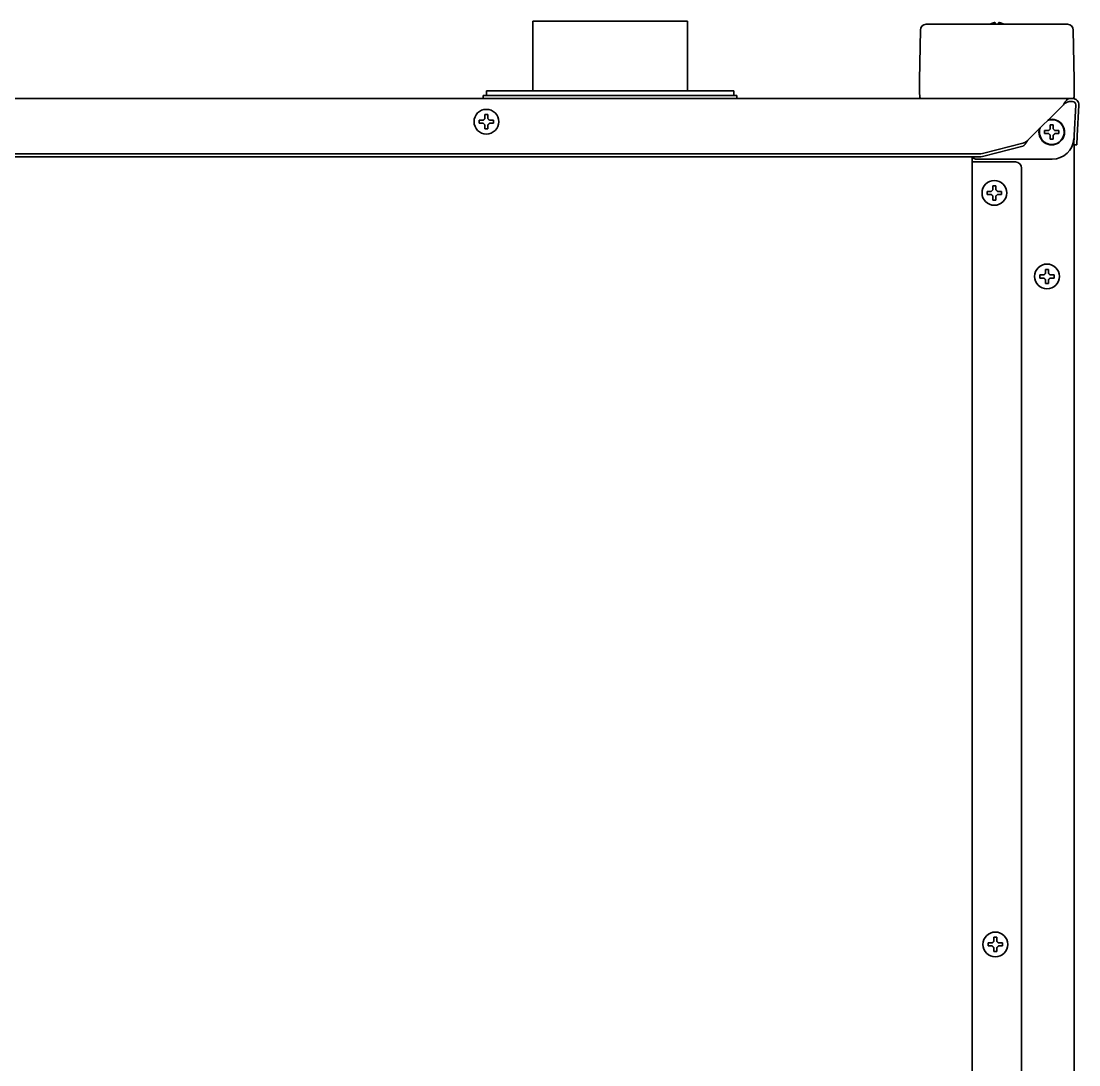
# Model space of a CAD drawing. Extents: x 5997 to 10491, y -672 to 3220.
# Drawn here: x 6518.2 to 6860.1, y 1608.1 to 1945.3 of the extents above; entities that cross this region are included whole.
import ezdxf

# ---------------------------------------------------------------- set-up
doc = ezdxf.new("R2010")
doc.units = 0
doc.header["$LTSCALE"] = 5
doc.layers.add('1', color=7, linetype='CONTINUOUS', true_color=0xffffff)

msp = doc.modelspace()

# ---------------------------------------------------------------- linework, layer by layer
at = {"layer": '1', "color": 7, "linetype": 'Continuous', "lineweight": 35}
for p, q in [((6683.57, 1945.33), (6683.57, 1922.82)), ((6683.57, 1945.33), (6733.57, 1945.33)), ((6733.57, 1922.82), (6733.57, 1945.33)), ((6808.85, 1942.46), (6808.57, 1926.32)), ((6810.75, 1944.33), (6810.82, 1944.33)), ((6810.82, 1944.33), (6815.92, 1944.33)), ((6815.92, 1944.33), (6851.22, 1944.33)), ((6851.22, 1944.33), (6856.32, 1944.33)), ((6856.32, 1944.33), (6856.39, 1944.33)), ((6858.57, 1926.32), (6858.29, 1942.46)), ((6808.57, 1922.33), (6808.57, 1926.29)), ((6858.57, 1926.29), (6858.57, 1922.33)), ((6668.57, 1922.83), (6668.57, 1921.33)), ((6748.57, 1922.83), (6668.57, 1922.83)), ((6748.57, 1921.33), (6748.57, 1922.83)), ((6808.63, 1920.81), (6808.57, 1922.33)), ((6858.57, 1922.33), (6858.52, 1920.81)), ((6000.07, 1920.33), (6857.07, 1920.33)), ((6667.57, 1921.33), (6667.57, 1920.33)), ((6749.57, 1921.33), (6667.57, 1921.33)), ((6749.57, 1920.33), (6749.57, 1921.33)), ((6843.61, 1906.86), (6855.07, 1918.33)), ((6857.07, 1920.33), (6858.07, 1920.33)), ((6857.07, 1919.33), (6858.07, 1919.33)), ((6859.07, 1918.27), (6858.55, 1908.37)), ((6860.07, 1918.22), (6859.55, 1908.32)), ((6666.27, 1912.83), (6666.27, 1913.33)), ((6666.27, 1912.33), (6666.27, 1912.83)), ((6670.87, 1913.33), (6670.87, 1912.83)), ((6670.87, 1912.83), (6670.87, 1912.33)), ((6849.02, 1909.48), (6849.02, 1909.98)), ((6849.02, 1908.98), (6849.02, 1909.48)), ((6853.62, 1909.98), (6853.62, 1909.48)), ((6853.62, 1909.48), (6853.62, 1908.98)), ((6858.4, 1905.38), (6858.55, 1908.37)), ((6859.55, 1908.32), (6859.39, 1905.33)), ((6841.94, 1905.89), (6829.35, 1902.64)), ((6841.94, 1904.93), (6829.35, 1901.67)), ((6859.39, 1905.33), (6858.4, 1905.38)), ((6858.57, 1905.36), (6858.57, 1373.93)), ((6029.91, 1902.41), (6827.23, 1902.41)), ((6029.91, 1901.44), (6827.23, 1901.44)), ((6825.57, 1394.13), (6825.57, 1901.44)), ((6825.57, 1899.83), (6826.57, 1899.83)), ((6826.57, 1899.83), (6839.57, 1899.83)), ((6851.45, 1900.73), (6827.07, 1900.73)), ((6841.57, 1897.83), (6841.57, 1396.13)), ((6830.47, 1889.83), (6830.47, 1890.33)), ((6830.47, 1889.33), (6830.47, 1889.83)), ((6835.07, 1890.33), (6835.07, 1889.83)), ((6835.07, 1889.83), (6835.07, 1889.33)), ((6849.27, 1865.13), (6849.77, 1865.13)), ((6849.77, 1865.13), (6850.27, 1865.13)), ((6849.77, 1860.53), (6849.27, 1860.53)), ((6850.27, 1860.53), (6849.77, 1860.53)), ((6830.77, 1646.98), (6830.77, 1647.48)), ((6830.77, 1646.48), (6830.77, 1646.98)), ((6835.37, 1647.48), (6835.37, 1646.98)), ((6835.37, 1646.98), (6835.37, 1646.48))]:
    msp.add_line(p, q, dxfattribs=at)
for centre in [(6668.57, 1912.83), (6832.77, 1889.83), (6849.77, 1862.83), (6833.07, 1646.98)]:
    msp.add_circle(centre, 4, dxfattribs=at)
for centre, radius, start, end in [((6810.75, 1942.43), 1.9, 90, 179.0001), ((6856.39, 1942.43), 1.9, 0.9999, 90), ((6809.13, 1920.83), 0.5, 182, 270), ((6858.02, 1920.83), 0.5, 270, 358), ((6858.07, 1918.33), 2, 357, 90), ((6858.07, 1918.33), 1, 357, 90), ((6851.32, 1909.48), 4.13, 180, 105.9525), ((6851.32, 1909.48), 4, 180, 109.3611), ((6851.32, 1909.48), 4.13, 164.0419, 180), ((6851.32, 1909.48), 4, 160.6332, 180), ((6839.57, 1897.83), 2, 0, 90)]:
    msp.add_arc(centre, radius, start, end, dxfattribs=at)
for centre, major_axis, ratio, start_param, end_param in [((6807.91, 1888.13), (0.67, 38.22), 0.000913, 6.230875, 6.248314), ((6859.24, 1888.14), (-0.67, 38.2), 0.000913, 0.034878, 0.052321), ((6851.43, 1907.75), (2.31, -6.64), 0.995739, 5.950251, 7.465873), ((6827.08, 1902.73), (-1.42, -1.42), 0.992433, 6.191764, 7.064785), ((6827.23, 1903.19), (-3, 0), 0.258819, 1.570796, 2.356194), ((6827.23, 1902.22), (3, 0), 0.258819, 4.712389, 5.497787)]:
    msp.add_ellipse(centre, major_axis=major_axis, ratio=ratio, start_param=start_param, end_param=end_param, dxfattribs=at)
for points, knots in [([(6832.57, 1944.82), (6832.52, 1944.81), (6832.41, 1944.78), (6832.25, 1944.73), (6832.09, 1944.67), (6831.93, 1944.61), (6831.78, 1944.54), (6831.63, 1944.47), (6831.49, 1944.4), (6831.4, 1944.35), (6831.38, 1944.33)], [0, 0, 0, 0, 0.134115, 0.26823, 0.402345, 0.53646, 0.670575, 0.80469, 0.938805, 1, 1, 1, 1]), ([(6833.07, 1944.27), (6833.07, 1944.4), (6833.07, 1944.5), (6833.07, 1944.64), (6833.07, 1944.68), (6833.07, 1944.76), (6833.07, 1944.79), (6833.07, 1944.82)], [0, 0, 0, 0, 0.5, 0.5, 0.75, 0.75, 1, 1, 1, 1]), ([(6835.87, 1944.27), (6835.67, 1944.4), (6835.46, 1944.5), (6835.14, 1944.64), (6835.03, 1944.68), (6834.8, 1944.76), (6834.69, 1944.79), (6834.57, 1944.82)], [0, 0, 0, 0, 0.5, 0.5, 0.75, 0.75, 1, 1, 1, 1]), ([(6855.07, 1918.33), (6855.16, 1918.46), (6855.24, 1918.59), (6855.41, 1918.84), (6855.49, 1918.97), (6855.66, 1919.21), (6855.74, 1919.33), (6855.91, 1919.55), (6855.99, 1919.65), (6856.16, 1919.83), (6856.24, 1919.92), (6856.41, 1920.06), (6856.49, 1920.12), (6856.66, 1920.22), (6856.74, 1920.26), (6856.91, 1920.31), (6856.99, 1920.33), (6857.07, 1920.33)], [0, 0, 0, 0, 0.125, 0.125, 0.25, 0.25, 0.375, 0.375, 0.5, 0.5, 0.625, 0.625, 0.75, 0.75, 0.875, 0.875, 1, 1, 1, 1]), ([(6669.07, 1915.13), (6669.07, 1914.92), (6669.07, 1914.71), (6669.07, 1914.39), (6669.07, 1914.28), (6669.07, 1914.05), (6669.07, 1913.94), (6669.07, 1913.83)], [0, 0, 0, 0, 0.5, 0.5, 0.75, 0.75, 1, 1, 1, 1]), ([(6666.27, 1913.33), (6666.47, 1913.33), (6666.68, 1913.33), (6667.01, 1913.33), (6667.12, 1913.33), (6667.34, 1913.33), (6667.46, 1913.33), (6667.57, 1913.33)], [0, 0, 0, 0, 0.5, 0.5, 0.75, 0.75, 1, 1, 1, 1]), ([(6668.07, 1910.53), (6668.07, 1910.73), (6668.07, 1910.94), (6668.07, 1911.26), (6668.07, 1911.37), (6668.07, 1911.6), (6668.07, 1911.71), (6668.07, 1911.83)], [0, 0, 0, 0, 0.5, 0.5, 0.75, 0.75, 1, 1, 1, 1]), ([(6670.87, 1912.33), (6670.67, 1912.33), (6670.46, 1912.33), (6670.13, 1912.33), (6670.02, 1912.33), (6669.8, 1912.33), (6669.69, 1912.33), (6669.57, 1912.33)], [0, 0, 0, 0, 0.5, 0.5, 0.75, 0.75, 1, 1, 1, 1]), ([(6851.82, 1911.78), (6851.82, 1911.57), (6851.82, 1911.36), (6851.82, 1911.04), (6851.82, 1910.93), (6851.82, 1910.7), (6851.82, 1910.59), (6851.82, 1910.48)], [0, 0, 0, 0, 0.5, 0.5, 0.75, 0.75, 1, 1, 1, 1]), ([(6849.02, 1909.98), (6849.23, 1909.98), (6849.44, 1909.98), (6849.76, 1909.98), (6849.87, 1909.98), (6850.09, 1909.98), (6850.21, 1909.98), (6850.32, 1909.98)], [0, 0, 0, 0, 0.5, 0.5, 0.75, 0.75, 1, 1, 1, 1]), ([(6850.82, 1907.18), (6850.82, 1907.38), (6850.82, 1907.59), (6850.82, 1907.91), (6850.82, 1908.02), (6850.82, 1908.25), (6850.82, 1908.36), (6850.82, 1908.48)], [0, 0, 0, 0, 0.5, 0.5, 0.75, 0.75, 1, 1, 1, 1]), ([(6853.62, 1908.98), (6853.42, 1908.98), (6853.21, 1908.98), (6852.89, 1908.98), (6852.78, 1908.98), (6852.55, 1908.98), (6852.44, 1908.98), (6852.32, 1908.98)], [0, 0, 0, 0, 0.5, 0.5, 0.75, 0.75, 1, 1, 1, 1]), ([(6833.27, 1892.13), (6833.27, 1891.92), (6833.27, 1891.71), (6833.27, 1891.39), (6833.27, 1891.28), (6833.27, 1891.05), (6833.27, 1890.94), (6833.27, 1890.83)], [0, 0, 0, 0, 0.5, 0.5, 0.75, 0.75, 1, 1, 1, 1]), ([(6830.47, 1890.33), (6830.68, 1890.33), (6830.89, 1890.33), (6831.21, 1890.33), (6831.32, 1890.33), (6831.54, 1890.33), (6831.66, 1890.33), (6831.77, 1890.33)], [0, 0, 0, 0, 0.5, 0.5, 0.75, 0.75, 1, 1, 1, 1]), ([(6832.27, 1887.53), (6832.27, 1887.73), (6832.27, 1887.94), (6832.27, 1888.26), (6832.27, 1888.37), (6832.27, 1888.6), (6832.27, 1888.71), (6832.27, 1888.83)], [0, 0, 0, 0, 0.5, 0.5, 0.75, 0.75, 1, 1, 1, 1]), ([(6835.07, 1889.33), (6834.87, 1889.33), (6834.66, 1889.33), (6834.34, 1889.33), (6834.23, 1889.33), (6834, 1889.33), (6833.89, 1889.33), (6833.77, 1889.33)], [0, 0, 0, 0, 0.5, 0.5, 0.75, 0.75, 1, 1, 1, 1]), ([(6850.27, 1865.13), (6850.27, 1864.92), (6850.27, 1864.71), (6850.27, 1864.39), (6850.27, 1864.28), (6850.27, 1864.05), (6850.27, 1863.94), (6850.27, 1863.83)], [0, 0, 0, 0, 0.5, 0.5, 0.75, 0.75, 1, 1, 1, 1]), ([(6847.47, 1863.33), (6847.68, 1863.33), (6847.89, 1863.33), (6848.21, 1863.33), (6848.32, 1863.33), (6848.54, 1863.33), (6848.66, 1863.33), (6848.77, 1863.33)], [0, 0, 0, 0, 0.5, 0.5, 0.75, 0.75, 1, 1, 1, 1]), ([(6849.27, 1860.53), (6849.27, 1860.73), (6849.27, 1860.94), (6849.27, 1861.26), (6849.27, 1861.37), (6849.27, 1861.6), (6849.27, 1861.71), (6849.27, 1861.83)], [0, 0, 0, 0, 0.5, 0.5, 0.75, 0.75, 1, 1, 1, 1]), ([(6852.07, 1862.33), (6851.87, 1862.33), (6851.66, 1862.33), (6851.34, 1862.33), (6851.23, 1862.33), (6851, 1862.33), (6850.89, 1862.33), (6850.77, 1862.33)], [0, 0, 0, 0, 0.5, 0.5, 0.75, 0.75, 1, 1, 1, 1]), ([(6833.57, 1649.28), (6833.57, 1649.07), (6833.57, 1648.86), (6833.57, 1648.54), (6833.57, 1648.43), (6833.57, 1648.2), (6833.57, 1648.09), (6833.57, 1647.98)], [0, 0, 0, 0, 0.5, 0.5, 0.75, 0.75, 1, 1, 1, 1]), ([(6830.77, 1647.48), (6830.98, 1647.48), (6831.19, 1647.48), (6831.51, 1647.48), (6831.62, 1647.48), (6831.84, 1647.48), (6831.96, 1647.48), (6832.07, 1647.48)], [0, 0, 0, 0, 0.5, 0.5, 0.75, 0.75, 1, 1, 1, 1]), ([(6832.57, 1644.68), (6832.57, 1644.88), (6832.57, 1645.09), (6832.57, 1645.41), (6832.57, 1645.52), (6832.57, 1645.75), (6832.57, 1645.86), (6832.57, 1645.98)], [0, 0, 0, 0, 0.5, 0.5, 0.75, 0.75, 1, 1, 1, 1]), ([(6835.37, 1646.48), (6835.17, 1646.48), (6834.96, 1646.48), (6834.64, 1646.48), (6834.53, 1646.48), (6834.3, 1646.48), (6834.19, 1646.48), (6834.07, 1646.48)], [0, 0, 0, 0, 0.5, 0.5, 0.75, 0.75, 1, 1, 1, 1])]:
    msp.add_open_spline(points, degree=3, knots=knots, dxfattribs=at)
for points in [[(6833.07, 1944.82), (6833.05, 1944.83), (6833, 1944.83), (6832.92, 1944.84), (6832.85, 1944.84), (6832.78, 1944.84), (6832.71, 1944.84), (6832.64, 1944.83), (6832.6, 1944.82), (6832.57, 1944.82)], [(6834.57, 1944.82), (6834.55, 1944.82), (6834.5, 1944.83), (6834.43, 1944.84), (6834.36, 1944.84), (6834.29, 1944.84), (6834.22, 1944.84), (6834.14, 1944.83), (6834.1, 1944.82), (6834.07, 1944.82)], [(6834.07, 1944.82), (6834.07, 1944.81), (6834.07, 1944.78), (6834.07, 1944.73), (6834.07, 1944.67), (6834.07, 1944.61), (6834.07, 1944.54), (6834.07, 1944.47), (6834.07, 1944.38), (6834.07, 1944.31), (6834.07, 1944.27)], [(6855.07, 1918.33), (6855.14, 1918.38), (6855.27, 1918.48), (6855.47, 1918.64), (6855.67, 1918.78), (6855.87, 1918.92), (6856.07, 1919.04), (6856.27, 1919.14), (6856.47, 1919.22), (6856.67, 1919.28), (6856.87, 1919.32), (6857.01, 1919.33), (6857.07, 1919.33)], [(6668.07, 1913.83), (6668.07, 1913.88), (6668.07, 1913.99), (6668.07, 1914.15), (6668.07, 1914.31), (6668.07, 1914.46), (6668.07, 1914.62), (6668.07, 1914.77), (6668.07, 1914.94), (6668.07, 1915.06), (6668.07, 1915.13)], [(6668.07, 1915.13), (6668.24, 1915.13), (6668.57, 1915.13), (6668.9, 1915.13), (6669.07, 1915.13)], [(6667.57, 1912.33), (6667.52, 1912.33), (6667.41, 1912.33), (6667.25, 1912.33), (6667.09, 1912.33), (6666.93, 1912.33), (6666.78, 1912.33), (6666.62, 1912.33), (6666.46, 1912.33), (6666.34, 1912.33), (6666.27, 1912.33)], [(6667.57, 1913.33), (6667.6, 1913.35), (6667.64, 1913.4), (6667.71, 1913.47), (6667.79, 1913.54), (6667.86, 1913.61), (6667.93, 1913.68), (6668, 1913.75), (6668.05, 1913.8), (6668.07, 1913.83)], [(6668.07, 1911.83), (6668.05, 1911.85), (6667.99, 1911.9), (6667.92, 1911.98), (6667.85, 1912.05), (6667.78, 1912.12), (6667.71, 1912.19), (6667.64, 1912.26), (6667.59, 1912.3), (6667.57, 1912.33)], [(6669.07, 1913.83), (6669.1, 1913.8), (6669.15, 1913.75), (6669.22, 1913.68), (6669.29, 1913.6), (6669.36, 1913.53), (6669.43, 1913.46), (6669.5, 1913.4), (6669.55, 1913.35), (6669.57, 1913.33)], [(6669.57, 1912.33), (6669.55, 1912.3), (6669.5, 1912.25), (6669.43, 1912.18), (6669.36, 1912.11), (6669.29, 1912.04), (6669.21, 1911.97), (6669.14, 1911.9), (6669.1, 1911.85), (6669.07, 1911.83)], [(6669.07, 1911.83), (6669.07, 1911.77), (6669.07, 1911.66), (6669.07, 1911.5), (6669.07, 1911.34), (6669.07, 1911.19), (6669.07, 1911.04), (6669.07, 1910.88), (6669.07, 1910.71), (6669.07, 1910.59), (6669.07, 1910.53)], [(6669.57, 1913.33), (6669.63, 1913.33), (6669.73, 1913.33), (6669.9, 1913.33), (6670.05, 1913.33), (6670.21, 1913.33), (6670.36, 1913.33), (6670.52, 1913.33), (6670.68, 1913.33), (6670.81, 1913.33), (6670.87, 1913.33)], [(6850.82, 1910.48), (6850.82, 1910.53), (6850.82, 1910.64), (6850.82, 1910.8), (6850.82, 1910.96), (6850.82, 1911.11), (6850.82, 1911.27), (6850.82, 1911.42), (6850.82, 1911.59), (6850.82, 1911.71), (6850.82, 1911.78)], [(6850.82, 1911.78), (6850.99, 1911.78), (6851.32, 1911.78), (6851.66, 1911.78), (6851.82, 1911.78)], [(6669.07, 1910.53), (6668.9, 1910.53), (6668.57, 1910.53), (6668.24, 1910.53), (6668.07, 1910.53)], [(6850.32, 1908.98), (6850.27, 1908.98), (6850.16, 1908.98), (6850, 1908.98), (6849.84, 1908.98), (6849.68, 1908.98), (6849.53, 1908.98), (6849.38, 1908.98), (6849.21, 1908.98), (6849.09, 1908.98), (6849.02, 1908.98)], [(6850.32, 1909.98), (6850.35, 1910), (6850.39, 1910.05), (6850.47, 1910.12), (6850.54, 1910.19), (6850.61, 1910.26), (6850.68, 1910.33), (6850.75, 1910.4), (6850.8, 1910.45), (6850.82, 1910.48)], [(6850.82, 1908.48), (6850.8, 1908.5), (6850.75, 1908.55), (6850.67, 1908.63), (6850.6, 1908.7), (6850.53, 1908.77), (6850.46, 1908.84), (6850.39, 1908.91), (6850.35, 1908.95), (6850.32, 1908.98)], [(6851.82, 1910.48), (6851.85, 1910.45), (6851.9, 1910.4), (6851.97, 1910.33), (6852.05, 1910.25), (6852.12, 1910.18), (6852.18, 1910.11), (6852.25, 1910.05), (6852.3, 1910), (6852.32, 1909.98)], [(6852.32, 1908.98), (6852.3, 1908.95), (6852.25, 1908.9), (6852.18, 1908.83), (6852.11, 1908.76), (6852.04, 1908.69), (6851.97, 1908.62), (6851.89, 1908.55), (6851.85, 1908.5), (6851.82, 1908.48)], [(6851.82, 1908.48), (6851.82, 1908.42), (6851.82, 1908.31), (6851.82, 1908.15), (6851.82, 1907.99), (6851.82, 1907.84), (6851.82, 1907.69), (6851.82, 1907.53), (6851.82, 1907.36), (6851.82, 1907.24), (6851.82, 1907.18)], [(6852.32, 1909.98), (6852.38, 1909.98), (6852.49, 1909.98), (6852.65, 1909.98), (6852.81, 1909.98), (6852.96, 1909.98), (6853.11, 1909.98), (6853.27, 1909.98), (6853.44, 1909.98), (6853.56, 1909.98), (6853.62, 1909.98)], [(6843.61, 1906.86), (6843.56, 1906.79), (6843.47, 1906.64), (6843.33, 1906.43), (6843.19, 1906.22), (6843.05, 1906.01), (6842.91, 1905.82), (6842.77, 1905.64), (6842.63, 1905.47), (6842.5, 1905.33), (6842.36, 1905.19), (6842.22, 1905.08), (6842.08, 1904.99), (6841.99, 1904.95), (6841.94, 1904.93)], [(6843.61, 1906.86), (6843.55, 1906.81), (6843.42, 1906.72), (6843.24, 1906.57), (6843.05, 1906.44), (6842.87, 1906.31), (6842.68, 1906.19), (6842.5, 1906.09), (6842.31, 1906.01), (6842.13, 1905.94), (6842, 1905.91), (6841.94, 1905.89)], [(6851.82, 1907.18), (6851.66, 1907.18), (6851.32, 1907.18), (6850.99, 1907.18), (6850.82, 1907.18)], [(6831.77, 1890.33), (6831.8, 1890.35), (6831.84, 1890.4), (6831.92, 1890.47), (6831.99, 1890.54), (6832.06, 1890.61), (6832.13, 1890.68), (6832.2, 1890.75), (6832.25, 1890.8), (6832.27, 1890.83)], [(6832.27, 1890.83), (6832.27, 1890.88), (6832.27, 1890.99), (6832.27, 1891.15), (6832.27, 1891.31), (6832.27, 1891.46), (6832.27, 1891.62), (6832.27, 1891.77), (6832.27, 1891.94), (6832.27, 1892.06), (6832.27, 1892.13)], [(6832.27, 1892.13), (6832.44, 1892.13), (6832.77, 1892.13), (6833.11, 1892.13), (6833.27, 1892.13)], [(6833.27, 1890.83), (6833.3, 1890.8), (6833.35, 1890.75), (6833.42, 1890.68), (6833.5, 1890.6), (6833.57, 1890.53), (6833.63, 1890.46), (6833.7, 1890.4), (6833.75, 1890.35), (6833.77, 1890.33)], [(6831.77, 1889.33), (6831.72, 1889.33), (6831.61, 1889.33), (6831.45, 1889.33), (6831.29, 1889.33), (6831.13, 1889.33), (6830.98, 1889.33), (6830.83, 1889.33), (6830.66, 1889.33), (6830.54, 1889.33), (6830.47, 1889.33)], [(6832.27, 1888.83), (6832.25, 1888.85), (6832.2, 1888.9), (6832.12, 1888.98), (6832.05, 1889.05), (6831.98, 1889.12), (6831.91, 1889.19), (6831.84, 1889.26), (6831.8, 1889.3), (6831.77, 1889.33)], [(6833.27, 1887.53), (6833.11, 1887.53), (6832.77, 1887.53), (6832.44, 1887.53), (6832.27, 1887.53)], [(6833.77, 1889.33), (6833.75, 1889.3), (6833.7, 1889.25), (6833.63, 1889.18), (6833.56, 1889.11), (6833.49, 1889.04), (6833.42, 1888.97), (6833.34, 1888.9), (6833.3, 1888.85), (6833.27, 1888.83)], [(6833.27, 1888.83), (6833.27, 1888.77), (6833.27, 1888.66), (6833.27, 1888.5), (6833.27, 1888.34), (6833.27, 1888.19), (6833.27, 1888.04), (6833.27, 1887.88), (6833.27, 1887.71), (6833.27, 1887.59), (6833.27, 1887.53)], [(6833.77, 1890.33), (6833.83, 1890.33), (6833.94, 1890.33), (6834.1, 1890.33), (6834.26, 1890.33), (6834.41, 1890.33), (6834.56, 1890.33), (6834.72, 1890.33), (6834.89, 1890.33), (6835.01, 1890.33), (6835.07, 1890.33)], [(6848.77, 1863.33), (6848.8, 1863.35), (6848.85, 1863.4), (6848.92, 1863.48), (6849, 1863.55), (6849.07, 1863.62), (6849.13, 1863.69), (6849.2, 1863.76), (6849.25, 1863.8), (6849.27, 1863.83)], [(6849.27, 1863.83), (6849.27, 1863.88), (6849.27, 1863.99), (6849.27, 1864.15), (6849.27, 1864.31), (6849.27, 1864.46), (6849.27, 1864.62), (6849.27, 1864.77), (6849.27, 1864.94), (6849.27, 1865.06), (6849.27, 1865.13)], [(6850.27, 1863.83), (6850.3, 1863.8), (6850.34, 1863.75), (6850.42, 1863.68), (6850.49, 1863.61), (6850.56, 1863.54), (6850.63, 1863.47), (6850.7, 1863.4), (6850.75, 1863.35), (6850.77, 1863.33)], [(6847.47, 1862.33), (6847.47, 1862.49), (6847.47, 1862.83), (6847.47, 1863.16), (6847.47, 1863.33)], [(6848.77, 1862.33), (6848.72, 1862.33), (6848.61, 1862.33), (6848.45, 1862.33), (6848.29, 1862.33), (6848.13, 1862.33), (6847.98, 1862.33), (6847.83, 1862.33), (6847.66, 1862.33), (6847.54, 1862.33), (6847.47, 1862.33)], [(6849.27, 1861.83), (6849.25, 1861.85), (6849.2, 1861.9), (6849.13, 1861.97), (6849.06, 1862.04), (6848.99, 1862.11), (6848.92, 1862.18), (6848.84, 1862.25), (6848.8, 1862.3), (6848.77, 1862.33)], [(6850.77, 1862.33), (6850.75, 1862.3), (6850.7, 1862.25), (6850.62, 1862.18), (6850.55, 1862.1), (6850.48, 1862.03), (6850.41, 1861.96), (6850.34, 1861.9), (6850.3, 1861.85), (6850.27, 1861.83)], [(6850.27, 1861.83), (6850.27, 1861.77), (6850.27, 1861.66), (6850.27, 1861.5), (6850.27, 1861.34), (6850.27, 1861.19), (6850.27, 1861.04), (6850.27, 1860.88), (6850.27, 1860.71), (6850.27, 1860.59), (6850.27, 1860.53)], [(6850.77, 1863.33), (6850.83, 1863.33), (6850.94, 1863.33), (6851.1, 1863.33), (6851.26, 1863.33), (6851.41, 1863.33), (6851.56, 1863.33), (6851.72, 1863.33), (6851.89, 1863.33), (6852.01, 1863.33), (6852.07, 1863.33)], [(6852.07, 1863.33), (6852.07, 1863.16), (6852.07, 1862.83), (6852.07, 1862.49), (6852.07, 1862.33)], [(6832.07, 1647.48), (6832.1, 1647.5), (6832.14, 1647.55), (6832.22, 1647.62), (6832.29, 1647.69), (6832.36, 1647.76), (6832.43, 1647.83), (6832.5, 1647.9), (6832.55, 1647.95), (6832.57, 1647.98)], [(6832.57, 1647.98), (6832.57, 1648.03), (6832.57, 1648.14), (6832.57, 1648.3), (6832.57, 1648.46), (6832.57, 1648.61), (6832.57, 1648.77), (6832.57, 1648.92), (6832.57, 1649.09), (6832.57, 1649.21), (6832.57, 1649.28)], [(6832.57, 1649.28), (6832.74, 1649.28), (6833.07, 1649.28), (6833.41, 1649.28), (6833.57, 1649.28)], [(6833.57, 1647.98), (6833.6, 1647.95), (6833.65, 1647.9), (6833.72, 1647.83), (6833.8, 1647.75), (6833.87, 1647.68), (6833.93, 1647.61), (6834, 1647.55), (6834.05, 1647.5), (6834.07, 1647.48)], [(6832.07, 1646.48), (6832.02, 1646.48), (6831.91, 1646.48), (6831.75, 1646.48), (6831.59, 1646.48), (6831.43, 1646.48), (6831.28, 1646.48), (6831.13, 1646.48), (6830.96, 1646.48), (6830.84, 1646.48), (6830.77, 1646.48)], [(6832.57, 1645.98), (6832.55, 1646), (6832.5, 1646.05), (6832.42, 1646.13), (6832.35, 1646.2), (6832.28, 1646.27), (6832.21, 1646.34), (6832.14, 1646.41), (6832.1, 1646.45), (6832.07, 1646.48)], [(6833.57, 1644.68), (6833.41, 1644.68), (6833.07, 1644.68), (6832.74, 1644.68), (6832.57, 1644.68)], [(6834.07, 1646.48), (6834.05, 1646.45), (6834, 1646.4), (6833.93, 1646.33), (6833.86, 1646.26), (6833.79, 1646.19), (6833.72, 1646.12), (6833.64, 1646.05), (6833.6, 1646), (6833.57, 1645.98)], [(6833.57, 1645.98), (6833.57, 1645.92), (6833.57, 1645.81), (6833.57, 1645.65), (6833.57, 1645.49), (6833.57, 1645.34), (6833.57, 1645.19), (6833.57, 1645.03), (6833.57, 1644.86), (6833.57, 1644.74), (6833.57, 1644.68)], [(6834.07, 1647.48), (6834.13, 1647.48), (6834.24, 1647.48), (6834.4, 1647.48), (6834.56, 1647.48), (6834.71, 1647.48), (6834.86, 1647.48), (6835.02, 1647.48), (6835.19, 1647.48), (6835.31, 1647.48), (6835.37, 1647.48)]]:
    msp.add_open_spline(points, degree=3, dxfattribs=at)

doc.saveas('drawing.dxf')
